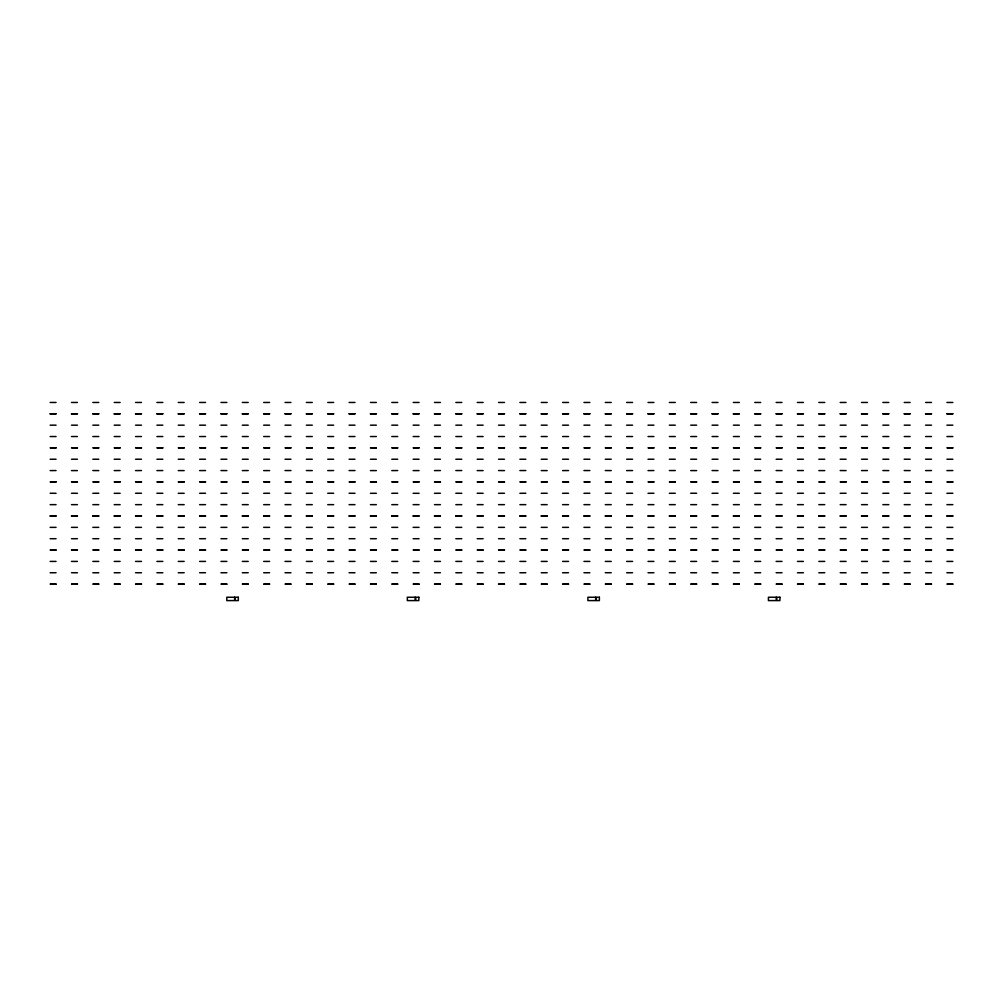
<?xml version="1.0" encoding="UTF-8"?>
<svg xmlns="http://www.w3.org/2000/svg" width="1003" height="1003" viewBox="0 0 1003 1003"><rect width="100%" height="100%" fill="white"/><g stroke="black" fill="none" stroke-linecap="round" stroke-linejoin="round"><path stroke-width="1.5" d="M50.15 402.466L56.068 402.466M71.501 402.466L77.419 402.466M92.853 402.466L98.77 402.466M114.204 402.466L120.122 402.466M135.555 402.466L141.473 402.466M156.907 402.466L162.825 402.466M178.258 402.466L184.176 402.466M199.61 402.466L205.527 402.466M220.961 402.466L226.879 402.466M242.325 402.466L248.23 402.466M263.676 402.466L269.581 402.466M285.028 402.466L290.933 402.466M306.379 402.466L312.284 402.466M327.73 402.466L333.635 402.466M349.082 402.466L354.987 402.466M370.433 402.466L376.351 402.466M391.784 402.466L397.702 402.466M413.136 402.466L419.053 402.466M434.487 402.466L440.405 402.466M455.838 402.466L461.756 402.466M477.19 402.466L483.107 402.466M498.541 402.466L504.459 402.466M519.893 402.466L525.81 402.466M541.244 402.466L547.162 402.466M562.595 402.466L568.513 402.466M583.947 402.466L589.864 402.466M605.298 402.466L611.216 402.466M626.649 402.466L632.567 402.466M648.013 402.466L653.918 402.466M669.365 402.466L675.27 402.466M690.716 402.466L696.621 402.466M712.067 402.466L717.972 402.466M733.419 402.466L739.324 402.466M754.77 402.466L760.675 402.466M776.121 402.466L782.039 402.466M797.473 402.466L803.39 402.466M818.824 402.466L824.742 402.466M840.175 402.466L846.093 402.466M861.527 402.466L867.445 402.466M882.878 402.466L888.796 402.466M904.23 402.466L910.147 402.466M925.581 402.466L931.499 402.466M946.932 402.466L952.85 402.466M50.15 425.172L56.068 425.172M71.501 425.172L77.419 425.172M92.853 425.172L98.77 425.172M114.204 425.172L120.122 425.172M135.555 425.172L141.473 425.172M156.907 425.172L162.825 425.172M178.258 425.172L184.176 425.172M199.61 425.172L205.527 425.172M220.961 425.172L226.879 425.172M242.325 425.172L248.23 425.172M263.676 425.172L269.581 425.172M285.028 425.172L290.933 425.172M306.379 425.172L312.284 425.172M327.73 425.172L333.635 425.172M349.082 425.172L354.987 425.172M370.433 425.172L376.351 425.172M391.784 425.172L397.702 425.172M413.136 425.172L419.053 425.172M434.487 425.172L440.405 425.172M455.838 425.172L461.756 425.172M477.19 425.172L483.107 425.172M498.541 425.172L504.459 425.172M519.893 425.172L525.81 425.172M541.244 425.172L547.162 425.172M562.595 425.172L568.513 425.172M583.947 425.172L589.864 425.172M605.298 425.172L611.216 425.172M626.649 425.172L632.567 425.172M648.013 425.172L653.918 425.172M669.365 425.172L675.27 425.172M690.716 425.172L696.621 425.172M712.067 425.172L717.972 425.172M733.419 425.172L739.324 425.172M754.77 425.172L760.675 425.172M776.121 425.172L782.039 425.172M797.473 425.172L803.39 425.172M818.824 425.172L824.742 425.172M840.175 425.172L846.093 425.172M861.527 425.172L867.445 425.172M882.878 425.172L888.796 425.172M904.23 425.172L910.147 425.172M925.581 425.172L931.499 425.172M946.932 425.172L952.85 425.172M50.15 436.531L56.068 436.531M71.501 436.531L77.419 436.531M92.853 436.531L98.77 436.531M114.204 436.531L120.122 436.531M135.555 436.531L141.473 436.531M156.907 436.531L162.825 436.531M178.258 436.531L184.176 436.531M199.61 436.531L205.527 436.531M220.961 436.531L226.879 436.531M242.325 436.531L248.23 436.531M263.676 436.531L269.581 436.531M285.028 436.531L290.933 436.531M306.379 436.531L312.284 436.531M327.73 436.531L333.635 436.531M349.082 436.531L354.987 436.531M370.433 436.531L376.351 436.531M391.784 436.531L397.702 436.531M413.136 436.531L419.053 436.531M434.487 436.531L440.405 436.531M455.838 436.531L461.756 436.531M477.19 436.531L483.107 436.531M498.541 436.531L504.459 436.531M519.893 436.531L525.81 436.531M541.244 436.531L547.162 436.531M562.595 436.531L568.513 436.531M583.947 436.531L589.864 436.531M605.298 436.531L611.216 436.531M626.649 436.531L632.567 436.531M648.013 436.531L653.918 436.531M669.365 436.531L675.27 436.531M690.716 436.531L696.621 436.531M712.067 436.531L717.972 436.531M733.419 436.531L739.324 436.531M754.77 436.531L760.675 436.531M776.121 436.531L782.039 436.531M797.473 436.531L803.39 436.531M818.824 436.531L824.742 436.531M840.175 436.531L846.093 436.531M861.527 436.531L867.445 436.531M882.878 436.531L888.796 436.531M904.23 436.531L910.147 436.531M925.581 436.531L931.499 436.531M946.932 436.531L952.85 436.531M50.15 459.236L56.068 459.236M71.501 459.236L77.419 459.236M92.853 459.236L98.77 459.236M114.204 459.236L120.122 459.236M135.555 459.236L141.473 459.236M156.907 459.236L162.825 459.236M178.258 459.236L184.176 459.236M199.61 459.236L205.527 459.236M220.961 459.236L226.879 459.236M242.325 459.236L248.23 459.236M263.676 459.236L269.581 459.236M285.028 459.236L290.933 459.236M306.379 459.236L312.284 459.236M327.73 459.236L333.635 459.236M349.082 459.236L354.987 459.236M370.433 459.236L376.351 459.236M391.784 459.236L397.702 459.236M413.136 459.236L419.053 459.236M434.487 459.236L440.405 459.236M455.838 459.236L461.756 459.236M477.19 459.236L483.107 459.236M498.541 459.236L504.459 459.236M519.893 459.236L525.81 459.236M541.244 459.236L547.162 459.236M562.595 459.236L568.513 459.236M583.947 459.236L589.864 459.236M605.298 459.236L611.216 459.236M626.649 459.236L632.567 459.236M648.013 459.236L653.918 459.236M669.365 459.236L675.27 459.236M690.716 459.236L696.621 459.236M712.067 459.236L717.972 459.236M733.419 459.236L739.324 459.236M754.77 459.236L760.675 459.236M776.121 459.236L782.039 459.236M797.473 459.236L803.39 459.236M818.824 459.236L824.742 459.236M840.175 459.236L846.093 459.236M861.527 459.236L867.445 459.236M882.878 459.236L888.796 459.236M904.23 459.236L910.147 459.236M925.581 459.236L931.499 459.236M946.932 459.236L952.85 459.236M50.15 504.647L56.068 504.647M71.501 504.647L77.419 504.647M92.853 504.647L98.77 504.647M114.204 504.647L120.122 504.647M135.555 504.647L141.473 504.647M156.907 504.647L162.825 504.647M178.258 504.647L184.176 504.647M199.61 504.647L205.527 504.647M220.961 504.647L226.879 504.647M242.325 504.647L248.23 504.647M263.676 504.647L269.581 504.647M285.028 504.647L290.933 504.647M306.379 504.647L312.284 504.647M327.73 504.647L333.635 504.647M349.082 504.647L354.987 504.647M370.433 504.647L376.351 504.647M391.784 504.647L397.702 504.647M413.136 504.647L419.053 504.647M434.487 504.647L440.405 504.647M455.838 504.647L461.756 504.647M477.19 504.647L483.107 504.647M498.541 504.647L504.459 504.647M519.893 504.647L525.81 504.647M541.244 504.647L547.162 504.647M562.595 504.647L568.513 504.647M583.947 504.647L589.864 504.647M605.298 504.647L611.216 504.647M626.649 504.647L632.567 504.647M648.013 504.647L653.918 504.647M669.365 504.647L675.27 504.647M690.716 504.647L696.621 504.647M712.067 504.647L717.972 504.647M733.419 504.647L739.324 504.647M754.77 504.647L760.675 504.647M776.121 504.647L782.039 504.647M797.473 504.647L803.39 504.647M818.824 504.647L824.742 504.647M840.175 504.647L846.093 504.647M861.527 504.647L867.445 504.647M882.878 504.647L888.796 504.647M904.23 504.647L910.147 504.647M925.581 504.647L931.499 504.647M946.932 504.647L952.85 504.647M50.15 527.365L56.068 527.365M71.501 527.365L77.419 527.365M92.853 527.365L98.77 527.365M114.204 527.365L120.122 527.365M135.555 527.365L141.473 527.365M156.907 527.365L162.825 527.365M178.258 527.365L184.176 527.365M199.61 527.365L205.527 527.365M220.961 527.365L226.879 527.365M242.325 527.365L248.23 527.365M263.676 527.365L269.581 527.365M285.028 527.365L290.933 527.365M306.379 527.365L312.284 527.365M327.73 527.365L333.635 527.365M349.082 527.365L354.987 527.365M370.433 527.365L376.351 527.365M391.784 527.365L397.702 527.365M413.136 527.365L419.053 527.365M434.487 527.365L440.405 527.365M455.838 527.365L461.756 527.365M477.19 527.365L483.107 527.365M498.541 527.365L504.459 527.365M519.893 527.365L525.81 527.365M541.244 527.365L547.162 527.365M562.595 527.365L568.513 527.365M583.947 527.365L589.864 527.365M605.298 527.365L611.216 527.365M626.649 527.365L632.567 527.365M648.013 527.365L653.918 527.365M669.365 527.365L675.27 527.365M690.716 527.365L696.621 527.365M712.067 527.365L717.972 527.365M733.419 527.365L739.324 527.365M754.77 527.365L760.675 527.365M776.121 527.365L782.039 527.365M797.473 527.365L803.39 527.365M818.824 527.365L824.742 527.365M840.175 527.365L846.093 527.365M861.527 527.365L867.445 527.365M882.878 527.365L888.796 527.365M904.23 527.365L910.147 527.365M925.581 527.365L931.499 527.365M946.932 527.365L952.85 527.365M50.15 538.711L56.068 538.711M71.501 538.711L77.419 538.711M92.853 538.711L98.77 538.711M114.204 538.711L120.122 538.711M135.555 538.711L141.473 538.711M156.907 538.711L162.825 538.711M178.258 538.711L184.176 538.711M199.61 538.711L205.527 538.711M220.961 538.711L226.879 538.711M242.325 538.711L248.23 538.711M263.676 538.711L269.581 538.711M285.028 538.711L290.933 538.711M306.379 538.711L312.284 538.711M327.73 538.711L333.635 538.711M349.082 538.711L354.987 538.711M370.433 538.711L376.351 538.711M391.784 538.711L397.702 538.711M413.136 538.711L419.053 538.711M434.487 538.711L440.405 538.711M455.838 538.711L461.756 538.711M477.19 538.711L483.107 538.711M498.541 538.711L504.459 538.711M519.893 538.711L525.81 538.711M541.244 538.711L547.162 538.711M562.595 538.711L568.513 538.711M583.947 538.711L589.864 538.711M605.298 538.711L611.216 538.711M626.649 538.711L632.567 538.711M648.013 538.711L653.918 538.711M669.365 538.711L675.27 538.711M690.716 538.711L696.621 538.711M712.067 538.711L717.972 538.711M733.419 538.711L739.324 538.711M754.77 538.711L760.675 538.711M776.121 538.711L782.039 538.711M797.473 538.711L803.39 538.711M818.824 538.711L824.742 538.711M840.175 538.711L846.093 538.711M861.527 538.711L867.445 538.711M882.878 538.711L888.796 538.711M904.23 538.711L910.147 538.711M925.581 538.711L931.499 538.711M946.932 538.711L952.85 538.711M50.15 561.417L56.068 561.417M71.501 561.417L77.419 561.417M92.853 561.417L98.77 561.417M114.204 561.417L120.122 561.417M135.555 561.417L141.473 561.417M156.907 561.417L162.825 561.417M178.258 561.417L184.176 561.417M199.61 561.417L205.527 561.417M220.961 561.417L226.879 561.417M242.325 561.417L248.23 561.417M263.676 561.417L269.581 561.417M285.028 561.417L290.933 561.417M306.379 561.417L312.284 561.417M327.73 561.417L333.635 561.417M349.082 561.417L354.987 561.417M370.433 561.417L376.351 561.417M391.784 561.417L397.702 561.417M413.136 561.417L419.053 561.417M434.487 561.417L440.405 561.417M455.838 561.417L461.756 561.417M477.19 561.417L483.107 561.417M498.541 561.417L504.459 561.417M519.893 561.417L525.81 561.417M541.244 561.417L547.162 561.417M562.595 561.417L568.513 561.417M583.947 561.417L589.864 561.417M605.298 561.417L611.216 561.417M626.649 561.417L632.567 561.417M648.013 561.417L653.918 561.417M669.365 561.417L675.27 561.417M690.716 561.417L696.621 561.417M712.067 561.417L717.972 561.417M733.419 561.417L739.324 561.417M754.77 561.417L760.675 561.417M776.121 561.417L782.039 561.417M797.473 561.417L803.39 561.417M818.824 561.417L824.742 561.417M840.175 561.417L846.093 561.417M861.527 561.417L867.445 561.417M882.878 561.417L888.796 561.417M904.23 561.417L910.147 561.417M925.581 561.417L931.499 561.417M946.932 561.417L952.85 561.417M952.85 470.545L946.932 470.595M952.85 493.25L946.932 493.3M952.85 572.776L946.932 572.726M931.499 470.545L925.581 470.595M931.499 493.25L925.581 493.25M931.499 572.776L925.581 572.726M910.147 470.595L904.23 470.545M910.147 493.25L904.23 493.3M910.147 572.726L904.23 572.776M888.796 470.595L882.878 470.545M888.796 493.25L882.878 493.3M888.796 572.726L882.878 572.776M867.445 470.545L861.527 470.595M867.445 493.3L861.527 493.25M867.445 572.726L861.527 572.776M846.093 470.595L840.175 470.545M846.093 493.25L840.175 493.3M846.093 572.776L840.175 572.726M824.742 470.595L818.824 470.595M824.742 493.25L818.824 493.3M824.742 572.726L818.824 572.776M803.39 470.545L797.473 470.545M803.39 493.25L797.473 493.3M803.39 572.726L797.473 572.776M782.039 470.595L776.121 470.545M782.039 493.25L776.121 493.3M782.039 572.726L776.121 572.726M760.675 470.545L754.77 470.595M760.675 493.25L754.77 493.3M760.675 572.726L754.77 572.776M739.324 470.545L733.419 470.595M739.324 493.3L733.419 493.25M739.324 572.776L733.419 572.776M717.972 470.595L712.067 470.545M717.972 493.25L712.067 493.3M717.972 572.776L712.067 572.726M696.621 470.595L690.716 470.595M696.621 493.25L690.716 493.25M696.621 572.776L690.716 572.726M675.27 470.545L669.365 470.545M675.27 493.25L669.365 493.3M675.27 572.776L669.365 572.726M653.918 470.545L648.013 470.595M653.918 493.25L648.013 493.3M653.918 572.726L648.013 572.776M632.567 470.545L626.649 470.595M632.567 493.25L626.649 493.3M632.567 572.726L626.649 572.776M611.216 470.595L605.298 470.545M611.216 493.25L605.298 493.3M611.216 572.726L605.298 572.726M589.864 470.545L583.947 470.545M589.864 493.25L583.947 493.3M589.864 572.776L583.947 572.726M568.513 470.545L562.595 470.595M568.513 493.25L562.595 493.3M568.513 572.726L562.595 572.776M547.162 470.595L541.244 470.595M547.162 493.25L541.244 493.3M547.162 572.726L541.244 572.776M525.81 470.545L519.893 470.545M525.81 493.25L519.893 493.3M525.81 572.726L519.893 572.776M504.459 470.595L498.541 470.545M504.459 493.25L498.541 493.3M504.459 572.726L498.541 572.776M483.107 470.595L477.19 470.595M483.107 493.3L477.19 493.25M483.107 572.776L477.19 572.726M461.756 470.545L455.838 470.545M461.756 493.3L455.838 493.25M461.756 572.726L455.838 572.776M440.405 470.545L434.487 470.595M440.405 493.25L434.487 493.3M440.405 572.726L434.487 572.726M419.053 470.595L413.136 470.595M419.053 493.3L413.136 493.3M419.053 572.776L413.136 572.726M397.702 470.545L391.784 470.595M397.702 493.25L391.784 493.3M397.702 572.776L391.784 572.726M376.351 470.595L370.433 470.595M376.351 493.3L370.433 493.3M376.351 572.776L370.433 572.776M354.987 470.545L349.082 470.545M354.987 493.3L349.082 493.25M354.987 572.776L349.082 572.726M333.635 470.545L327.73 470.595M333.635 493.25L327.73 493.25M333.635 572.726L327.73 572.776M312.284 470.595L306.379 470.545M312.284 493.25L306.379 493.3M312.284 572.776L306.379 572.726M290.933 470.545L285.028 470.545M290.933 493.3L285.028 493.25M290.933 572.776L285.028 572.726M269.581 470.595L263.676 470.595M269.581 493.25L263.676 493.3M269.581 572.726L263.676 572.776M248.23 470.545L242.325 470.595M248.23 493.25L242.325 493.3M248.23 572.726L242.325 572.776M226.879 470.595L220.961 470.545M226.879 493.25L220.961 493.3M226.879 572.726L220.961 572.776M205.527 470.545L199.61 470.595M205.527 493.25L199.61 493.3M205.527 572.726L199.61 572.726M184.176 470.595L178.258 470.595M184.176 493.3L178.258 493.3M184.176 572.726L178.258 572.776M162.825 470.545L156.907 470.595M162.825 493.3L156.907 493.25M162.825 572.776L156.907 572.726M141.473 470.545L135.555 470.595M141.473 493.25L135.555 493.25M141.473 572.776L135.555 572.726M120.122 470.545L114.204 470.595M120.122 493.3L114.204 493.3M120.122 572.726L114.204 572.776M98.77 470.595L92.853 470.545M98.77 493.25L92.853 493.3M98.77 572.776L92.853 572.776M77.419 470.595L71.501 470.595M77.419 493.3L71.501 493.25M77.419 572.776L71.501 572.726M56.068 470.545L50.15 470.595M56.068 493.3L50.15 493.25M56.068 572.726L50.15 572.776M56.068 413.775L50.15 413.825L56.068 413.775M77.419 413.775L71.501 413.825L77.419 413.775M98.77 413.775L92.853 413.825L98.77 413.775M120.122 413.775L114.204 413.825L120.122 413.775M141.473 413.775L135.555 413.825L141.473 413.775M162.825 413.775L156.907 413.825L162.825 413.775M184.176 413.775L178.258 413.825L184.176 413.775M205.527 413.775L199.61 413.825L205.527 413.775M226.879 413.775L220.961 413.825L226.879 413.775M248.23 413.775L242.325 413.825L248.23 413.775M269.581 413.775L263.676 413.825L269.581 413.775M290.933 413.775L285.028 413.825L290.933 413.775M312.284 413.775L306.379 413.825L312.284 413.775M333.635 413.775L327.73 413.825L333.635 413.775M354.987 413.775L349.082 413.825L354.987 413.775M376.351 413.775L370.433 413.825L376.351 413.775M397.702 413.775L391.784 413.825L397.702 413.775M419.053 413.775L413.136 413.825L419.053 413.775M440.405 413.775L434.487 413.825L440.405 413.775M461.756 413.775L455.838 413.825L461.756 413.775M483.107 413.775L477.19 413.825L483.107 413.775M504.459 413.775L498.541 413.825L504.459 413.775M525.81 413.775L519.893 413.825L525.81 413.775M547.162 413.775L541.244 413.825L547.162 413.775M568.513 413.775L562.595 413.825L568.513 413.775M589.864 413.775L583.947 413.825L589.864 413.775M611.216 413.775L605.298 413.825L611.216 413.775M632.567 413.775L626.649 413.825L632.567 413.775M653.918 413.775L648.013 413.825L653.918 413.775M675.27 413.775L669.365 413.825L675.27 413.775M696.621 413.775L690.716 413.825L696.621 413.775M717.972 413.775L712.067 413.825L717.972 413.775M739.324 413.775L733.419 413.825L739.324 413.775M760.675 413.775L754.77 413.825L760.675 413.775M782.039 413.775L776.121 413.825L782.039 413.775M803.39 413.775L797.473 413.825L803.39 413.775M824.742 413.775L818.824 413.825L824.742 413.775M846.093 413.775L840.175 413.825L846.093 413.775M867.445 413.775L861.527 413.825L867.445 413.775M888.796 413.775L882.878 413.825L888.796 413.775M910.147 413.775L904.23 413.825L910.147 413.775M931.499 413.775L925.581 413.825L931.499 413.775M952.85 413.775L946.932 413.825L952.85 413.775M56.068 447.827L50.15 447.827L56.068 447.877M77.419 447.827L71.501 447.827L77.419 447.877M98.77 447.827L92.853 447.827L98.77 447.877M120.122 447.827L114.204 447.827L120.122 447.877M141.473 447.827L135.555 447.827L141.473 447.877M162.825 447.827L156.907 447.827L162.825 447.877M184.176 447.827L178.258 447.827L184.176 447.877M205.527 447.827L199.61 447.827L205.527 447.877M226.879 447.827L220.961 447.827L226.879 447.877M248.23 447.827L242.325 447.827L248.23 447.877M269.581 447.827L263.676 447.827L269.581 447.877M290.933 447.827L285.028 447.827L290.933 447.877M312.284 447.827L306.379 447.827L312.284 447.877M333.635 447.827L327.73 447.827L333.635 447.877M354.987 447.827L349.082 447.827L354.987 447.877M376.351 447.827L370.433 447.827L376.351 447.877M397.702 447.827L391.784 447.827L397.702 447.877M419.053 447.827L413.136 447.827L419.053 447.877M440.405 447.827L434.487 447.827L440.405 447.877M461.756 447.827L455.838 447.827L461.756 447.877M483.107 447.827L477.19 447.827L483.107 447.877M504.459 447.827L498.541 447.827L504.459 447.877M525.81 447.827L519.893 447.827L525.81 447.877M547.162 447.827L541.244 447.827L547.162 447.877M568.513 447.827L562.595 447.827L568.513 447.877M589.864 447.827L583.947 447.827L589.864 447.877M611.216 447.827L605.298 447.827L611.216 447.877M632.567 447.827L626.649 447.827L632.567 447.877M653.918 447.827L648.013 447.827L653.918 447.877M675.27 447.827L669.365 447.827L675.27 447.877M696.621 447.827L690.716 447.827L696.621 447.877M717.972 447.827L712.067 447.827L717.972 447.877M739.324 447.827L733.419 447.827L739.324 447.877M760.675 447.827L754.77 447.827L760.675 447.877M782.039 447.827L776.121 447.827L782.039 447.877M803.39 447.827L797.473 447.827L803.39 447.877M824.742 447.827L818.824 447.827L824.742 447.877M846.093 447.827L840.175 447.827L846.093 447.877M867.445 447.827L861.527 447.827L867.445 447.877M888.796 447.827L882.878 447.827L888.796 447.877M910.147 447.827L904.23 447.827L910.147 447.877M931.499 447.827L925.581 447.827L931.499 447.877M952.85 447.827L946.932 447.827L952.85 447.877M56.068 481.891L50.15 481.891L56.068 481.941M77.419 481.891L71.501 481.891L77.419 481.941M98.77 481.891L92.853 481.891L98.77 481.941M120.122 481.891L114.204 481.891L120.122 481.941M141.473 481.891L135.555 481.891L141.473 481.941M162.825 481.891L156.907 481.891L162.825 481.941M184.176 481.891L178.258 481.891L184.176 481.941M205.527 481.891L199.61 481.891L205.527 481.941M226.879 481.891L220.961 481.891L226.879 481.941M248.23 481.891L242.325 481.891L248.23 481.941M269.581 481.891L263.676 481.891L269.581 481.941M290.933 481.891L285.028 481.891L290.933 481.941M312.284 481.891L306.379 481.891L312.284 481.941M333.635 481.891L327.73 481.891L333.635 481.941M354.987 481.891L349.082 481.891L354.987 481.941M376.351 481.891L370.433 481.891L376.351 481.941M397.702 481.891L391.784 481.891L397.702 481.941M419.053 481.891L413.136 481.891L419.053 481.941M440.405 481.891L434.487 481.891L440.405 481.941M461.756 481.891L455.838 481.891L461.756 481.941M483.107 481.891L477.19 481.891L483.107 481.941M504.459 481.891L498.541 481.891L504.459 481.941M525.81 481.891L519.893 481.891L525.81 481.941M547.162 481.891L541.244 481.891L547.162 481.941M568.513 481.891L562.595 481.891L568.513 481.941M589.864 481.891L583.947 481.891L589.864 481.941M611.216 481.891L605.298 481.891L611.216 481.941M632.567 481.891L626.649 481.891L632.567 481.941M653.918 481.891L648.013 481.891L653.918 481.941M675.27 481.891L669.365 481.891L675.27 481.941M696.621 481.891L690.716 481.891L696.621 481.941M717.972 481.891L712.067 481.891L717.972 481.941M739.324 481.891L733.419 481.891L739.324 481.941M760.675 481.891L754.77 481.891L760.675 481.941M782.039 481.891L776.121 481.891L782.039 481.941M803.39 481.891L797.473 481.891L803.39 481.941M824.742 481.891L818.824 481.891L824.742 481.941M846.093 481.891L840.175 481.891L846.093 481.941M867.445 481.891L861.527 481.891L867.445 481.941M888.796 481.891L882.878 481.891L888.796 481.941M910.147 481.891L904.23 481.891L910.147 481.941M931.499 481.891L925.581 481.891L931.499 481.941M952.85 481.891L946.932 481.891L952.85 481.941M56.068 515.956L50.15 516.006L56.068 515.956M77.419 515.956L71.501 516.006L77.419 515.956M98.77 515.956L92.853 516.006L98.77 515.956M120.122 515.956L114.204 516.006L120.122 515.956M141.473 515.956L135.555 516.006L141.473 515.956M162.825 515.956L156.907 516.006L162.825 515.956M184.176 515.956L178.258 516.006L184.176 515.956M205.527 515.956L199.61 516.006L205.527 515.956M226.879 515.956L220.961 516.006L226.879 515.956M248.23 515.956L242.325 516.006L248.23 515.956M269.581 515.956L263.676 516.006L269.581 515.956M290.933 515.956L285.028 516.006L290.933 515.956M312.284 515.956L306.379 516.006L312.284 515.956M333.635 515.956L327.73 516.006L333.635 515.956M354.987 515.956L349.082 516.006L354.987 515.956M376.351 515.956L370.433 516.006L376.351 515.956M397.702 515.956L391.784 516.006L397.702 515.956M419.053 515.956L413.136 516.006L419.053 515.956M440.405 515.956L434.487 516.006L440.405 515.956M461.756 515.956L455.838 516.006L461.756 515.956M483.107 515.956L477.19 516.006L483.107 515.956M504.459 515.956L498.541 516.006L504.459 515.956M525.81 515.956L519.893 516.006L525.81 515.956M547.162 515.956L541.244 516.006L547.162 515.956M568.513 515.956L562.595 516.006L568.513 515.956M589.864 515.956L583.947 516.006L589.864 515.956M611.216 515.956L605.298 516.006L611.216 515.956M632.567 515.956L626.649 516.006L632.567 515.956M653.918 515.956L648.013 516.006L653.918 515.956M675.27 515.956L669.365 516.006L675.27 515.956M696.621 515.956L690.716 516.006L696.621 515.956M717.972 515.956L712.067 516.006L717.972 515.956M739.324 515.956L733.419 516.006L739.324 515.956M760.675 515.956L754.77 516.006L760.675 515.956M782.039 515.956L776.121 516.006L782.039 515.956M803.39 515.956L797.473 516.006L803.39 515.956M824.742 515.956L818.824 516.006L824.742 515.956M846.093 515.956L840.175 516.006L846.093 515.956M867.445 515.956L861.527 516.006L867.445 515.956M888.796 515.956L882.878 516.006L888.796 515.956M910.147 515.956L904.23 516.006L910.147 515.956M931.499 515.956L925.581 516.006L931.499 515.956M952.85 515.956L946.932 516.006L952.85 515.956M56.068 550.02L50.15 550.02L56.068 550.07M77.419 550.02L71.501 550.02L77.419 550.07M98.77 550.02L92.853 550.02L98.77 550.07M120.122 550.02L114.204 550.02L120.122 550.07M141.473 550.02L135.555 550.02L141.473 550.07M162.825 550.02L156.907 550.02L162.825 550.07M184.176 550.02L178.258 550.02L184.176 550.07M205.527 550.02L199.61 550.02L205.527 550.07M226.879 550.02L220.961 550.02L226.879 550.07M248.23 550.02L242.325 550.02L248.23 550.07M269.581 550.02L263.676 550.02L269.581 550.07M290.933 550.02L285.028 550.02L290.933 550.07M312.284 550.02L306.379 550.02L312.284 550.07M333.635 550.02L327.73 550.02L333.635 550.07M354.987 550.02L349.082 550.02L354.987 550.07M376.351 550.02L370.433 550.02L376.351 550.07M397.702 550.02L391.784 550.02L397.702 550.07M419.053 550.02L413.136 550.02L419.053 550.07M440.405 550.02L434.487 550.02L440.405 550.07M461.756 550.02L455.838 550.02L461.756 550.07M483.107 550.02L477.19 550.02L483.107 550.07M504.459 550.02L498.541 550.02L504.459 550.07M525.81 550.02L519.893 550.02L525.81 550.07M547.162 550.02L541.244 550.02L547.162 550.07M568.513 550.02L562.595 550.02L568.513 550.07M589.864 550.02L583.947 550.02L589.864 550.07M611.216 550.02L605.298 550.02L611.216 550.07M632.567 550.02L626.649 550.02L632.567 550.07M653.918 550.02L648.013 550.02L653.918 550.07M675.27 550.02L669.365 550.02L675.27 550.07M696.621 550.02L690.716 550.02L696.621 550.07M717.972 550.02L712.067 550.02L717.972 550.07M739.324 550.02L733.419 550.02L739.324 550.07M760.675 550.02L754.77 550.02L760.675 550.07M782.039 550.02L776.121 550.02L782.039 550.07M803.39 550.02L797.473 550.02L803.39 550.07M824.742 550.02L818.824 550.02L824.742 550.07M846.093 550.02L840.175 550.02L846.093 550.07M867.445 550.02L861.527 550.02L867.445 550.07M888.796 550.02L882.878 550.02L888.796 550.07M910.147 550.02L904.23 550.02L910.147 550.07M931.499 550.02L925.581 550.02L931.499 550.07M952.85 550.02L946.932 550.02L952.85 550.07M56.068 584.085L50.15 584.085L56.068 584.135M77.419 584.085L71.501 584.085L77.419 584.135M98.77 584.085L92.853 584.085L98.77 584.135M120.122 584.085L114.204 584.085L120.122 584.135M141.473 584.085L135.555 584.085L141.473 584.135M162.825 584.085L156.907 584.085L162.825 584.135M184.176 584.085L178.258 584.085L184.176 584.135M205.527 584.085L199.61 584.085L205.527 584.135M226.879 584.085L220.961 584.085L226.879 584.135M248.23 584.085L242.325 584.085L248.23 584.135M269.581 584.085L263.676 584.085L269.581 584.135M290.933 584.085L285.028 584.085L290.933 584.135M312.284 584.085L306.379 584.085L312.284 584.135M333.635 584.085L327.73 584.085L333.635 584.135M354.987 584.085L349.082 584.085L354.987 584.135M376.351 584.085L370.433 584.085L376.351 584.135M397.702 584.085L391.784 584.085L397.702 584.135M419.053 584.085L413.136 584.085L419.053 584.135M440.405 584.085L434.487 584.085L440.405 584.135M461.756 584.085L455.838 584.085L461.756 584.135M483.107 584.085L477.19 584.085L483.107 584.135M504.459 584.085L498.541 584.085L504.459 584.135M525.81 584.085L519.893 584.085L525.81 584.135M547.162 584.085L541.244 584.085L547.162 584.135M568.513 584.085L562.595 584.085L568.513 584.135M589.864 584.085L583.947 584.085L589.864 584.135M611.216 584.085L605.298 584.085L611.216 584.135M632.567 584.085L626.649 584.085L632.567 584.135M653.918 584.085L648.013 584.085L653.918 584.135M675.27 584.085L669.365 584.085L675.27 584.135M696.621 584.085L690.716 584.085L696.621 584.135M717.972 584.085L712.067 584.085L717.972 584.135M739.324 584.085L733.419 584.085L739.324 584.135M760.675 584.085L754.77 584.085L760.675 584.135M782.039 584.085L776.121 584.085L782.039 584.135M803.39 584.085L797.473 584.085L803.39 584.135M824.742 584.085L818.824 584.085L824.742 584.135M846.093 584.085L840.175 584.085L846.093 584.135M867.445 584.085L861.527 584.085L867.445 584.135M888.796 584.085L882.878 584.085L888.796 584.135M910.147 584.085L904.23 584.085L910.147 584.135M931.499 584.085L925.581 584.085L931.499 584.135M952.85 584.085L946.932 584.085L952.85 584.135M234.577 597.249L226.803 597.249L226.803 600.584L234.577 600.584L234.577 597.249M238.3 597.249L235.229 597.249L235.229 600.584L238.3 600.584L238.3 597.249M415.117 597.249L407.343 597.249L407.343 600.584L415.117 600.584L415.117 597.249M418.84 597.249L415.769 597.249L415.769 600.584L418.84 600.584L418.84 597.249M595.657 597.249L587.883 597.249L587.883 600.584L595.657 600.584L595.657 597.249M599.38 597.249L596.296 597.249L596.296 600.584L599.38 600.584L599.38 597.249M776.197 597.249L768.423 597.249L768.423 600.584L776.197 600.584L776.197 597.249M779.92 597.249L776.836 597.249L776.836 600.584L779.92 600.584L779.92 597.249"/></g></svg>
